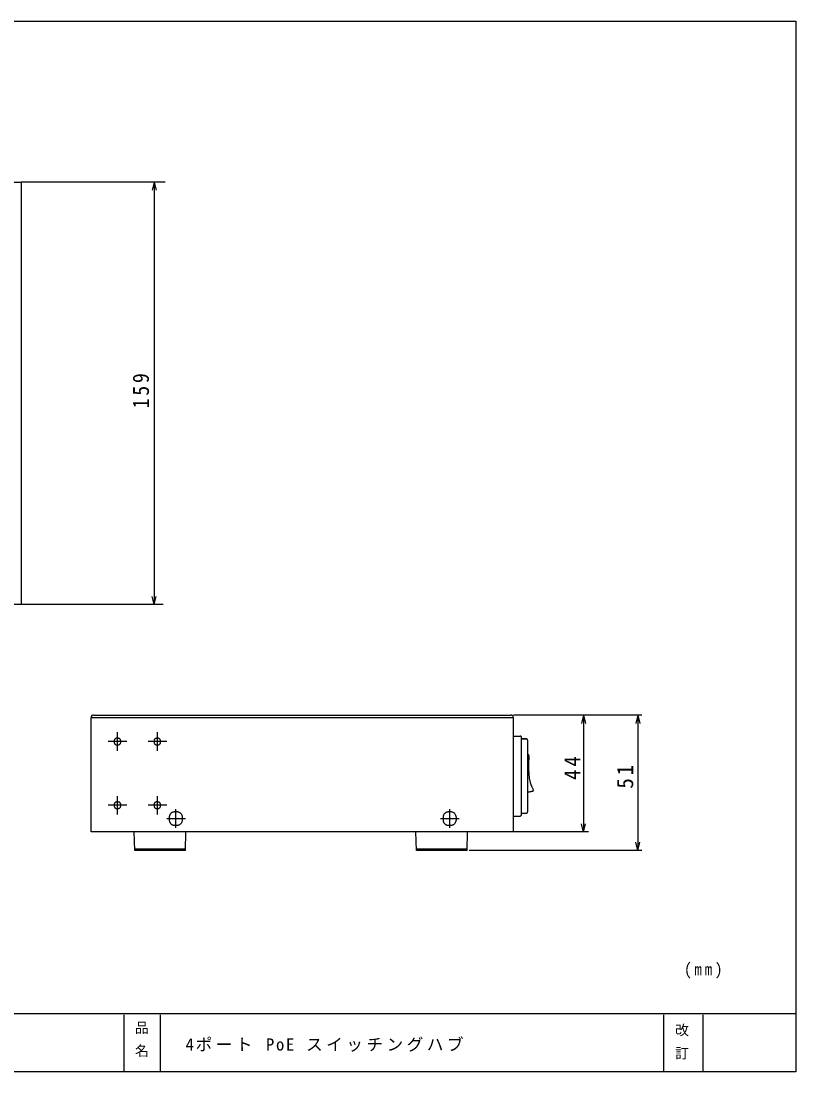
# Model space of a CAD drawing. Units: millimetres on the paper. Extents: x -142 to 142, y -98 to 91.
# Drawn here: x 2 to 141.8, y -98.3 to 91.4 of the extents above; entities that cross this region are included whole.
import ezdxf
from ezdxf.enums import TextEntityAlignment as Align

# ---------------------------------------------------------------- set-up
doc = ezdxf.new("R2010")
doc.units = ezdxf.units.MM
doc.layers.add('0-0_0', color=4, linetype='Continuous')
doc.styles.add('ＭＳ ゴシック', font='')
doc.styles.get('ＭＳ ゴシック').set_extended_font_data('MS Gothic')

msp = doc.modelspace()

# ---------------------------------------------------------------- linework, layer by layer
at = {"layer": '0-0_0'}
for p, q in [((27.981, 62.33), (1.989, 62.33)), ((25.992, 62.33), (25.622, 60.85)), ((25.992, 62.33), (25.992, -13.806)), ((25.992, 62.33), (26.36, 60.85)), ((25.992, -13.931), (25.622, -12.447)), ((25.992, -13.931), (26.36, -12.447)), ((27.599, -13.931), (1.608, -13.931)), ((15.084, -33.858), (90.355, -33.858)), ((15.084, -33.858), (90.355, -33.858)), ((113.999, -33.858), (90.812, -33.858)), ((103.46, -33.906), (103.091, -35.385)), ((103.46, -33.906), (103.46, -54.854)), ((103.46, -33.906), (103.827, -35.385)), ((113.247, -33.906), (112.878, -35.385)), ((113.247, -33.906), (113.247, -58.172)), ((113.247, -33.906), (113.615, -35.385)), ((14.602, -54.947), (14.602, -34.34)), ((90.837, -34.34), (14.602, -34.34)), ((90.837, -54.947), (90.837, -34.34)), ((19.399, -40.329), (19.399, -36.954)), ((26.58, -40.329), (26.58, -36.954)), ((90.837, -37.689), (92.056, -37.689)), ((92.281, -51.825), (92.281, -37.919)), ((21.073, -38.654), (17.724, -38.654)), ((28.254, -38.654), (24.904, -38.654)), ((93.4, -51.343), (93.4, -38.401)), ((19.399, -51.825), (19.399, -48.475)), ((26.58, -51.825), (26.58, -48.475)), ((21.073, -50.151), (17.724, -50.151)), ((28.254, -50.151), (24.904, -50.151)), ((29.931, -54.237), (29.931, -50.861)), ((79.341, -54.237), (79.341, -50.861)), ((31.63, -52.561), (28.254, -52.561)), ((81.015, -52.561), (77.666, -52.561)), ((90.837, -52.079), (92.056, -52.079)), ((92.281, -51.597), (93.145, -51.597)), ((90.837, -54.947), (14.602, -54.947)), ((22.494, -58.297), (22.393, -54.947)), ((31.63, -58.297), (31.731, -54.947)), ((73.35, -58.297), (73.224, -54.947)), ((82.462, -58.297), (82.564, -54.947)), ((104.362, -54.947), (90.812, -54.947)), ((103.46, -54.979), (103.091, -53.495)), ((103.46, -54.979), (103.827, -53.495)), ((113.247, -58.297), (112.878, -56.813)), ((113.247, -58.297), (113.615, -56.813)), ((31.63, -58.068), (22.494, -58.068)), ((31.63, -58.297), (22.494, -58.297)), ((82.462, -58.068), (73.326, -58.068)), ((82.462, -58.297), (73.35, -58.297)), ((113.999, -58.297), (82.834, -58.297)), ((141.803, -87.795), (-141.803, -87.791)), ((20.51, -87.959), (20.51, -98.28)), ((27.092, -87.959), (27.092, -98.28)), ((117.874, -87.959), (117.874, -98.28)), ((124.987, -87.959), (124.987, -98.28))]:
    msp.add_line(p, q, dxfattribs=at)
for points in [[(-141.803, 91.405), (141.803, 91.405), (141.803, -98.28), (-141.803, -98.28)], [(93.145, -38.172), (93.129, -38.172), (93.088, -38.172), (93.025, -38.172), (92.945, -38.172), (92.856, -38.172), (92.761, -38.172), (92.665, -38.172), (92.576, -38.172), (92.497, -38.172), (92.432, -38.172), (92.382, -38.172), (92.345, -38.172), (92.318, -38.172), (92.3, -38.172), (92.289, -38.172), (92.283, -38.172), (92.281, -38.172), (92.281, -38.172), (92.281, -38.172), (92.283, -38.172), (92.289, -38.172), (92.3, -38.172), (92.318, -38.172), (92.345, -38.172), (92.382, -38.172), (92.432, -38.172), (92.497, -38.172), (92.576, -38.172), (92.665, -38.172), (92.761, -38.172), (92.856, -38.172), (92.945, -38.172), (93.025, -38.172), (93.088, -38.172), (93.129, -38.172)]]:
    msp.add_lwpolyline(points, close=True, dxfattribs=at)
for points in [[(-102.847, 62.33), (1.989, 62.33), (1.989, -13.931), (-102.847, -13.931)], [(15.072, -33.858), (14.987, -33.866), (14.907, -33.887), (14.834, -33.922), (14.769, -33.968), (14.712, -34.025), (14.666, -34.091), (14.631, -34.164), (14.61, -34.243), (14.602, -34.328)], [(90.812, -34.328), (90.804, -34.243), (90.783, -34.164), (90.748, -34.091), (90.701, -34.025), (90.645, -33.968), (90.579, -33.922), (90.506, -33.887), (90.426, -33.866), (90.341, -33.858)], [(92.281, -37.906), (92.277, -37.862), (92.266, -37.821), (92.248, -37.784), (92.225, -37.75), (92.196, -37.721), (92.163, -37.697), (92.126, -37.679), (92.085, -37.668), (92.042, -37.664)], [(18.803, -38.425), (18.797, -38.46), (18.793, -38.496), (18.791, -38.532), (18.79, -38.568), (18.789, -38.605), (18.789, -38.641), (18.789, -38.678), (18.79, -38.715), (18.791, -38.751), (18.793, -38.787), (18.797, -38.823), (18.803, -38.858), (18.81, -38.893), (18.821, -38.927), (18.834, -38.96), (18.85, -38.993), (18.87, -39.025), (18.892, -39.055), (18.917, -39.084), (18.944, -39.111), (18.972, -39.135), (19.002, -39.157), (19.034, -39.177), (19.067, -39.193), (19.1, -39.207), (19.134, -39.217), (19.169, -39.225), (19.204, -39.23), (19.24, -39.234), (19.276, -39.236), (19.312, -39.237), (19.348, -39.238), (19.385, -39.238), (19.422, -39.238), (19.458, -39.237), (19.495, -39.235), (19.532, -39.232), (19.57, -39.226), (19.608, -39.218)], [(19.982, -38.641), (19.977, -38.539), (19.963, -38.449), (19.942, -38.373), (19.915, -38.307), (19.883, -38.252), (19.847, -38.206), (19.808, -38.168), (19.767, -38.137), (19.726, -38.112), (19.686, -38.092), (19.647, -38.077), (19.608, -38.065), (19.57, -38.057), (19.532, -38.051), (19.495, -38.048), (19.458, -38.046), (19.422, -38.045), (19.385, -38.045), (19.348, -38.045), (19.312, -38.046), (19.276, -38.047), (19.24, -38.049), (19.204, -38.053), (19.169, -38.058), (19.134, -38.066), (19.1, -38.076), (19.067, -38.09), (19.034, -38.106), (19.002, -38.125), (18.972, -38.148), (18.944, -38.172), (18.917, -38.199), (18.892, -38.228), (18.87, -38.258), (18.85, -38.29), (18.834, -38.322), (18.821, -38.356), (18.81, -38.39), (18.803, -38.425)], [(19.608, -39.218), (19.647, -39.206), (19.686, -39.191), (19.726, -39.171), (19.767, -39.146), (19.808, -39.115), (19.847, -39.077), (19.883, -39.031), (19.915, -38.976), (19.942, -38.91), (19.963, -38.833), (19.977, -38.744), (19.982, -38.641)], [(25.984, -38.425), (25.979, -38.46), (25.975, -38.496), (25.973, -38.532), (25.971, -38.568), (25.971, -38.605), (25.971, -38.641), (25.971, -38.678), (25.971, -38.715), (25.973, -38.751), (25.975, -38.787), (25.979, -38.823), (25.984, -38.858), (25.992, -38.893), (26.002, -38.927), (26.015, -38.96), (26.032, -38.993), (26.051, -39.025), (26.074, -39.055), (26.098, -39.084), (26.125, -39.111), (26.154, -39.135), (26.184, -39.157), (26.216, -39.177), (26.248, -39.193), (26.282, -39.207), (26.316, -39.217), (26.351, -39.225), (26.386, -39.23), (26.422, -39.234), (26.458, -39.236), (26.495, -39.237), (26.531, -39.238), (26.568, -39.238), (26.604, -39.238), (26.641, -39.237), (26.678, -39.235), (26.715, -39.232), (26.752, -39.226), (26.791, -39.218)], [(27.165, -38.641), (27.16, -38.539), (27.146, -38.449), (27.125, -38.373), (27.098, -38.307), (27.066, -38.252), (27.029, -38.206), (26.99, -38.168), (26.95, -38.137), (26.909, -38.112), (26.869, -38.092), (26.829, -38.077), (26.791, -38.065), (26.752, -38.057), (26.715, -38.051), (26.678, -38.048), (26.641, -38.046), (26.604, -38.045), (26.568, -38.045), (26.531, -38.045), (26.495, -38.046), (26.458, -38.047), (26.422, -38.049), (26.386, -38.053), (26.351, -38.058), (26.316, -38.066), (26.282, -38.076), (26.248, -38.09), (26.216, -38.106), (26.184, -38.125), (26.154, -38.148), (26.125, -38.172), (26.098, -38.199), (26.074, -38.228), (26.051, -38.258), (26.032, -38.29), (26.015, -38.322), (26.002, -38.356), (25.992, -38.39), (25.984, -38.425)], [(26.791, -39.218), (26.829, -39.206), (26.869, -39.191), (26.909, -39.171), (26.95, -39.146), (26.99, -39.115), (27.029, -39.077), (27.066, -39.031), (27.098, -38.976), (27.125, -38.91), (27.146, -38.833), (27.16, -38.744), (27.165, -38.641)], [(93.376, -38.388), (93.372, -38.344), (93.36, -38.304), (93.342, -38.266), (93.318, -38.232), (93.289, -38.203), (93.255, -38.18), (93.218, -38.162), (93.177, -38.151), (93.133, -38.147)], [(93.525, -41.043), (93.51, -41.042), (93.495, -41.042), (93.479, -41.041), (93.464, -41.041), (93.449, -41.04), (93.434, -41.04), (93.418, -41.04), (93.403, -41.04), (93.387, -41.04)], [(93.603, -41.134), (93.603, -41.127), (93.602, -41.12), (93.602, -41.114), (93.601, -41.109), (93.6, -41.105), (93.599, -41.1), (93.597, -41.097), (93.596, -41.093), (93.594, -41.09), (93.593, -41.087), (93.591, -41.085), (93.59, -41.082), (93.588, -41.08), (93.587, -41.077), (93.585, -41.075), (93.583, -41.073), (93.582, -41.071), (93.58, -41.069), (93.578, -41.067), (93.576, -41.065), (93.575, -41.063), (93.573, -41.061), (93.571, -41.06), (93.569, -41.058), (93.566, -41.056), (93.564, -41.054), (93.561, -41.052), (93.558, -41.05), (93.555, -41.048), (93.551, -41.046), (93.547, -41.045), (93.543, -41.043), (93.538, -41.042), (93.532, -41.041), (93.525, -41.04), (93.518, -41.04)], [(93.628, -41.142), (93.525, -42.817), (93.525, -43.654), (93.578, -44.465), (93.679, -45.252), (93.831, -46.014), (93.958, -46.369), (94.085, -46.724), (94.237, -47.079), (94.415, -47.435)], [(93.387, -47.714), (93.497, -47.712), (93.607, -47.707), (93.716, -47.698), (93.825, -47.685), (93.933, -47.669), (94.04, -47.649), (94.147, -47.626), (94.254, -47.599), (94.359, -47.569)], [(94.353, -47.558), (94.361, -47.555), (94.368, -47.553), (94.374, -47.55), (94.379, -47.547), (94.383, -47.544), (94.386, -47.541), (94.39, -47.538), (94.392, -47.535), (94.395, -47.532), (94.397, -47.529), (94.399, -47.526), (94.401, -47.523), (94.402, -47.52), (94.404, -47.517), (94.405, -47.514), (94.406, -47.511), (94.408, -47.509), (94.409, -47.506), (94.41, -47.503), (94.411, -47.5), (94.412, -47.497), (94.413, -47.494), (94.414, -47.491), (94.414, -47.488), (94.415, -47.485), (94.416, -47.482), (94.416, -47.478), (94.416, -47.474), (94.417, -47.47), (94.416, -47.465), (94.416, -47.461), (94.415, -47.455), (94.413, -47.45), (94.411, -47.443), (94.407, -47.437), (94.403, -47.429)], [(18.803, -49.921), (18.797, -49.957), (18.793, -49.993), (18.791, -50.029), (18.79, -50.065), (18.789, -50.101), (18.789, -50.138), (18.789, -50.175), (18.79, -50.211), (18.791, -50.247), (18.793, -50.283), (18.797, -50.319), (18.803, -50.354), (18.81, -50.389), (18.821, -50.423), (18.834, -50.457), (18.85, -50.489), (18.87, -50.521), (18.892, -50.551), (18.917, -50.58), (18.944, -50.607), (18.972, -50.631), (19.002, -50.654), (19.034, -50.673), (19.067, -50.689), (19.1, -50.703), (19.134, -50.713), (19.169, -50.721), (19.204, -50.726), (19.24, -50.73), (19.276, -50.732), (19.312, -50.734), (19.348, -50.734), (19.385, -50.734), (19.422, -50.734), (19.458, -50.733), (19.495, -50.732), (19.532, -50.728), (19.57, -50.723), (19.608, -50.714)], [(19.982, -50.138), (19.977, -50.035), (19.963, -49.946), (19.942, -49.869), (19.915, -49.803), (19.883, -49.748), (19.847, -49.702), (19.808, -49.664), (19.767, -49.633), (19.726, -49.608), (19.686, -49.588), (19.647, -49.573), (19.608, -49.561), (19.57, -49.553), (19.532, -49.547), (19.495, -49.544), (19.458, -49.542), (19.422, -49.541), (19.385, -49.541), (19.348, -49.541), (19.312, -49.542), (19.276, -49.543), (19.24, -49.545), (19.204, -49.549), (19.169, -49.554), (19.134, -49.562), (19.1, -49.572), (19.067, -49.586), (19.034, -49.602), (19.002, -49.622), (18.972, -49.644), (18.944, -49.668), (18.917, -49.695), (18.892, -49.724), (18.87, -49.754), (18.85, -49.786), (18.834, -49.819), (18.821, -49.852), (18.81, -49.887), (18.803, -49.921)], [(19.608, -50.714), (19.647, -50.703), (19.686, -50.687), (19.726, -50.667), (19.767, -50.642), (19.808, -50.611), (19.847, -50.573), (19.883, -50.527), (19.915, -50.472), (19.942, -50.407), (19.963, -50.33), (19.977, -50.241), (19.982, -50.138)], [(25.984, -49.921), (25.979, -49.957), (25.975, -49.993), (25.973, -50.029), (25.971, -50.065), (25.971, -50.101), (25.971, -50.138), (25.971, -50.175), (25.971, -50.211), (25.973, -50.247), (25.975, -50.283), (25.979, -50.319), (25.984, -50.354), (25.992, -50.389), (26.002, -50.423), (26.015, -50.457), (26.032, -50.489), (26.051, -50.521), (26.074, -50.551), (26.098, -50.58), (26.125, -50.607), (26.154, -50.631), (26.184, -50.654), (26.216, -50.673), (26.248, -50.689), (26.282, -50.703), (26.316, -50.713), (26.351, -50.721), (26.386, -50.726), (26.422, -50.73), (26.458, -50.732), (26.495, -50.734), (26.531, -50.734), (26.568, -50.734), (26.604, -50.734), (26.641, -50.733), (26.678, -50.732), (26.715, -50.728), (26.752, -50.723), (26.791, -50.714)], [(27.165, -50.138), (27.16, -50.035), (27.146, -49.946), (27.125, -49.869), (27.098, -49.803), (27.066, -49.748), (27.029, -49.702), (26.99, -49.664), (26.95, -49.633), (26.909, -49.608), (26.869, -49.588), (26.829, -49.573), (26.791, -49.561), (26.752, -49.553), (26.715, -49.547), (26.678, -49.544), (26.641, -49.542), (26.604, -49.541), (26.568, -49.541), (26.531, -49.541), (26.495, -49.542), (26.458, -49.543), (26.422, -49.545), (26.386, -49.549), (26.351, -49.554), (26.316, -49.562), (26.282, -49.572), (26.248, -49.586), (26.216, -49.602), (26.184, -49.622), (26.154, -49.644), (26.125, -49.668), (26.098, -49.695), (26.074, -49.724), (26.051, -49.754), (26.032, -49.786), (26.015, -49.819), (26.002, -49.852), (25.992, -49.887), (25.984, -49.921)], [(26.791, -50.714), (26.829, -50.703), (26.869, -50.687), (26.909, -50.667), (26.95, -50.642), (26.99, -50.611), (27.029, -50.573), (27.066, -50.527), (27.098, -50.472), (27.125, -50.407), (27.146, -50.33), (27.16, -50.241), (27.165, -50.138)], [(28.738, -52.111), (28.726, -52.182), (28.719, -52.255), (28.714, -52.327), (28.712, -52.401), (28.711, -52.475), (28.711, -52.549), (28.711, -52.623), (28.712, -52.696), (28.714, -52.77), (28.719, -52.843), (28.726, -52.915), (28.738, -52.986), (28.753, -53.057), (28.774, -53.126), (28.801, -53.193), (28.834, -53.259), (28.874, -53.323), (28.919, -53.385), (28.969, -53.443), (29.023, -53.497), (29.081, -53.547), (29.142, -53.591), (29.206, -53.631), (29.273, -53.664), (29.34, -53.691), (29.409, -53.711), (29.48, -53.727), (29.551, -53.738), (29.623, -53.746), (29.696, -53.75), (29.769, -53.753), (29.843, -53.754), (29.917, -53.754), (29.991, -53.754), (30.065, -53.752), (30.14, -53.749), (30.215, -53.742), (30.291, -53.731), (30.368, -53.714)], [(31.123, -52.549), (31.113, -52.341), (31.086, -52.161), (31.044, -52.005), (30.989, -51.873), (30.923, -51.761), (30.85, -51.668), (30.771, -51.591), (30.689, -51.528), (30.606, -51.478), (30.525, -51.438), (30.446, -51.407), (30.368, -51.383), (30.291, -51.366), (30.215, -51.355), (30.14, -51.348), (30.065, -51.345), (29.991, -51.343), (29.917, -51.343), (29.843, -51.343), (29.769, -51.344), (29.696, -51.347), (29.623, -51.351), (29.551, -51.359), (29.48, -51.37), (29.409, -51.386), (29.34, -51.406), (29.273, -51.433), (29.206, -51.466), (29.142, -51.506), (29.081, -51.551), (29.023, -51.6), (28.969, -51.655), (28.919, -51.713), (28.874, -51.774), (28.834, -51.838), (28.801, -51.904), (28.774, -51.972), (28.753, -52.041), (28.738, -52.111)], [(30.368, -53.714), (30.446, -53.69), (30.525, -53.659), (30.606, -53.619), (30.689, -53.569), (30.771, -53.506), (30.85, -53.429), (30.923, -53.336), (30.989, -53.225), (31.044, -53.092), (31.086, -52.937), (31.113, -52.756), (31.123, -52.549)], [(78.148, -52.111), (78.137, -52.182), (78.13, -52.255), (78.125, -52.327), (78.123, -52.401), (78.122, -52.475), (78.122, -52.549), (78.122, -52.623), (78.123, -52.696), (78.125, -52.77), (78.13, -52.843), (78.137, -52.915), (78.148, -52.986), (78.164, -53.057), (78.185, -53.126), (78.212, -53.193), (78.245, -53.259), (78.284, -53.323), (78.329, -53.385), (78.379, -53.443), (78.433, -53.497), (78.491, -53.547), (78.553, -53.591), (78.616, -53.631), (78.683, -53.664), (78.75, -53.691), (78.819, -53.711), (78.89, -53.727), (78.961, -53.738), (79.033, -53.746), (79.106, -53.75), (79.179, -53.753), (79.253, -53.754), (79.327, -53.754), (79.401, -53.754), (79.475, -53.752), (79.55, -53.749), (79.625, -53.742), (79.701, -53.731), (79.778, -53.714)], [(80.532, -52.549), (80.522, -52.341), (80.495, -52.161), (80.453, -52.005), (80.398, -51.873), (80.333, -51.761), (80.26, -51.668), (80.181, -51.591), (80.099, -51.528), (80.017, -51.478), (79.936, -51.438), (79.856, -51.407), (79.778, -51.383), (79.701, -51.366), (79.625, -51.355), (79.55, -51.348), (79.475, -51.345), (79.401, -51.343), (79.327, -51.343), (79.253, -51.343), (79.179, -51.344), (79.106, -51.347), (79.033, -51.351), (78.961, -51.359), (78.89, -51.37), (78.819, -51.386), (78.75, -51.406), (78.683, -51.433), (78.616, -51.466), (78.553, -51.506), (78.491, -51.551), (78.433, -51.6), (78.379, -51.655), (78.329, -51.713), (78.284, -51.774), (78.245, -51.838), (78.212, -51.904), (78.185, -51.972), (78.164, -52.041), (78.148, -52.111)], [(79.778, -53.714), (79.856, -53.69), (79.936, -53.659), (80.017, -53.619), (80.099, -53.569), (80.181, -53.506), (80.26, -53.429), (80.333, -53.336), (80.398, -53.225), (80.453, -53.092), (80.495, -52.937), (80.522, -52.756), (80.532, -52.549)], [(92.042, -52.054), (92.085, -52.05), (92.126, -52.038), (92.163, -52.021), (92.196, -51.997), (92.225, -51.968), (92.248, -51.934), (92.266, -51.897), (92.277, -51.856), (92.281, -51.813)], [(93.133, -51.572), (93.177, -51.568), (93.218, -51.557), (93.255, -51.539), (93.289, -51.515), (93.318, -51.486), (93.342, -51.452), (93.36, -51.414), (93.372, -51.374), (93.376, -51.33)]]:
    msp.add_lwpolyline(points, dxfattribs=at)

# ---------------------------------------------------------------- texts
at = {"layer": '0-0_0', "style": 'ＭＳ ゴシック'}
for s, p in [('品', (22.532, -91.767)), ('改', (119.998, -92.185)), ('名', (22.532, -95.934)), ('訂', (119.998, -96.351))]:
    msp.add_text(s, height=1.833, dxfattribs=at).set_placement(p, align=Align.BOTTOM_LEFT)
at = {"layer": '0-0_0', "char_height": 2.933, "attachment_point": 7, "rotation": 90, "style": 'ＭＳ ゴシック'}
for s, insert in [('\\T1.27;\\W0.9;159', (25.097, 21.492)), ('\\T1.27;\\W0.95;44', (102.89, -45.581)), ('\\T1.27;\\W0.95;51', (112.475, -47.146))]:
    msp.add_mtext(s, dxfattribs=dict(at, insert=insert))
at = {"layer": '0-0_0', "char_height": 2.199, "attachment_point": 7, "style": 'ＭＳ ゴシック'}
for s, insert in [('\\T1.38;\\W0.9;(mm)', (121.616, -81.414)), ('\\T1.21;4ポート\\~PoE\\~スイッチングハブ\\~', (31.666, -94.637))]:
    msp.add_mtext(s, dxfattribs=dict(at, insert=insert))

doc.saveas('drawing.dxf')
